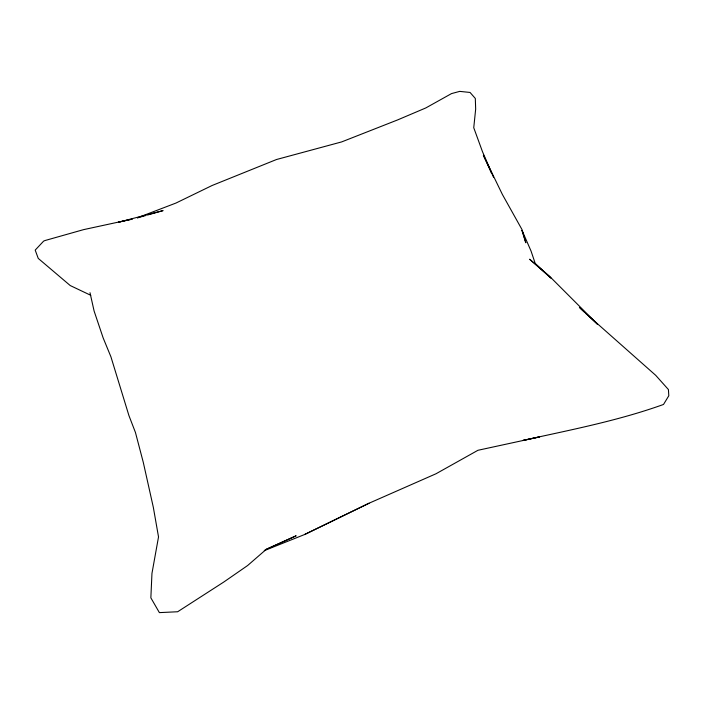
<?xml version="1.0" encoding="UTF-8"?>
<svg xmlns="http://www.w3.org/2000/svg" width="704" height="704" viewBox="0 0 704 704"><rect width="100%" height="100%" fill="white"/><g stroke="black" fill="none" stroke-linecap="round" stroke-linejoin="round"><path stroke-width="1.06" d="M585.71 313.359L655.697 375.32L668.422 389.55L668.8 395.754L663.511 404.457C617.998 420.825 570.108 429.986 522.94 440.431L539.51 436.929L477.946 450.287L436.022 473.757L369.09 503.202L304.515 534.565L264.273 550.634M304.515 534.565L369.09 503.202M265.214 549.789L296.164 535.788L266.262 549.34L247.597 565.55L223.749 582.058L177.663 611.75L159.386 612.621L150.858 597.837L151.958 573.417L158.523 536.923L153.34 507.382L143.299 462.414L135.458 432.511L128.929 415.58L110.933 356.831L103.154 337.92L94.098 311.01L89.998 292.688M137.5 217.765L175.93 203.069L212.133 185.486L276.522 159.509L341.66 141.909L397.69 119.891L425.814 107.941L451.537 93.588L459.73 91.379L470.052 92.453L475.314 98.446L475.666 109.129L473.748 127.732L482.504 151.738L493.539 177.285M137.518 217.862L145.693 215.538M147.743 214.958L163.082 210.602L118.439 222.235L132.246 219.111L83.547 229.645L44.986 240.539L43.648 241.111L35.2 250.096L38.245 258.403L70.242 285.56L90.746 295.293M580.131 308.035L597.423 324.192L549.595 276.338L529.61 259.213L550.924 278.062L535.198 263.375L531.054 251.073L522.051 230.446M579.401 307.419L584.135 311.872M491.48 173.166L483.375 155.25L502.366 194.427L521.972 229.522L525.809 242.783L521.946 230.49"/></g></svg>
